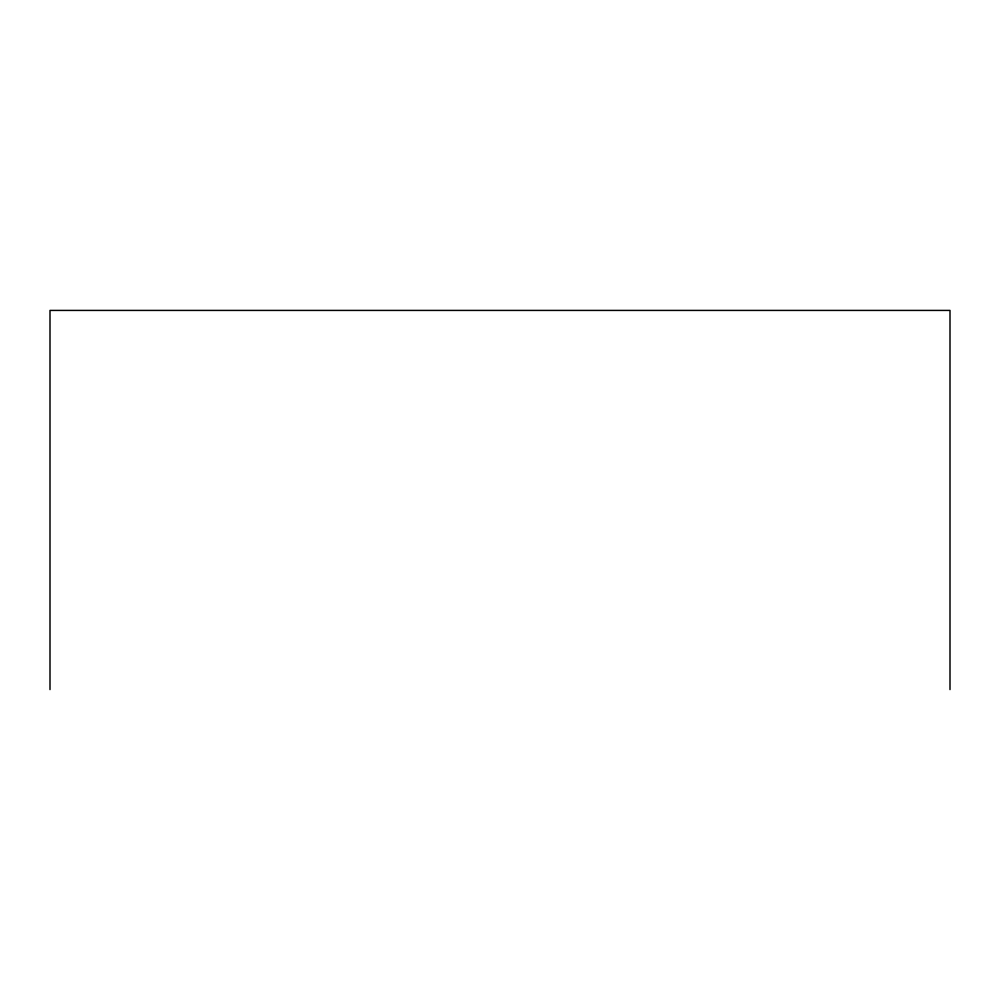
<?xml version="1.0" encoding="UTF-8"?>
<svg xmlns="http://www.w3.org/2000/svg" width="1000" height="1000" viewBox="0 0 1000 1000"><rect width="100%" height="100%" fill="white"/><g stroke="black" fill="none" stroke-linecap="round" stroke-linejoin="round"><path stroke-width="1.5" d="M950 689.587L950 310.413L50 310.413L50 689.587"/></g></svg>
